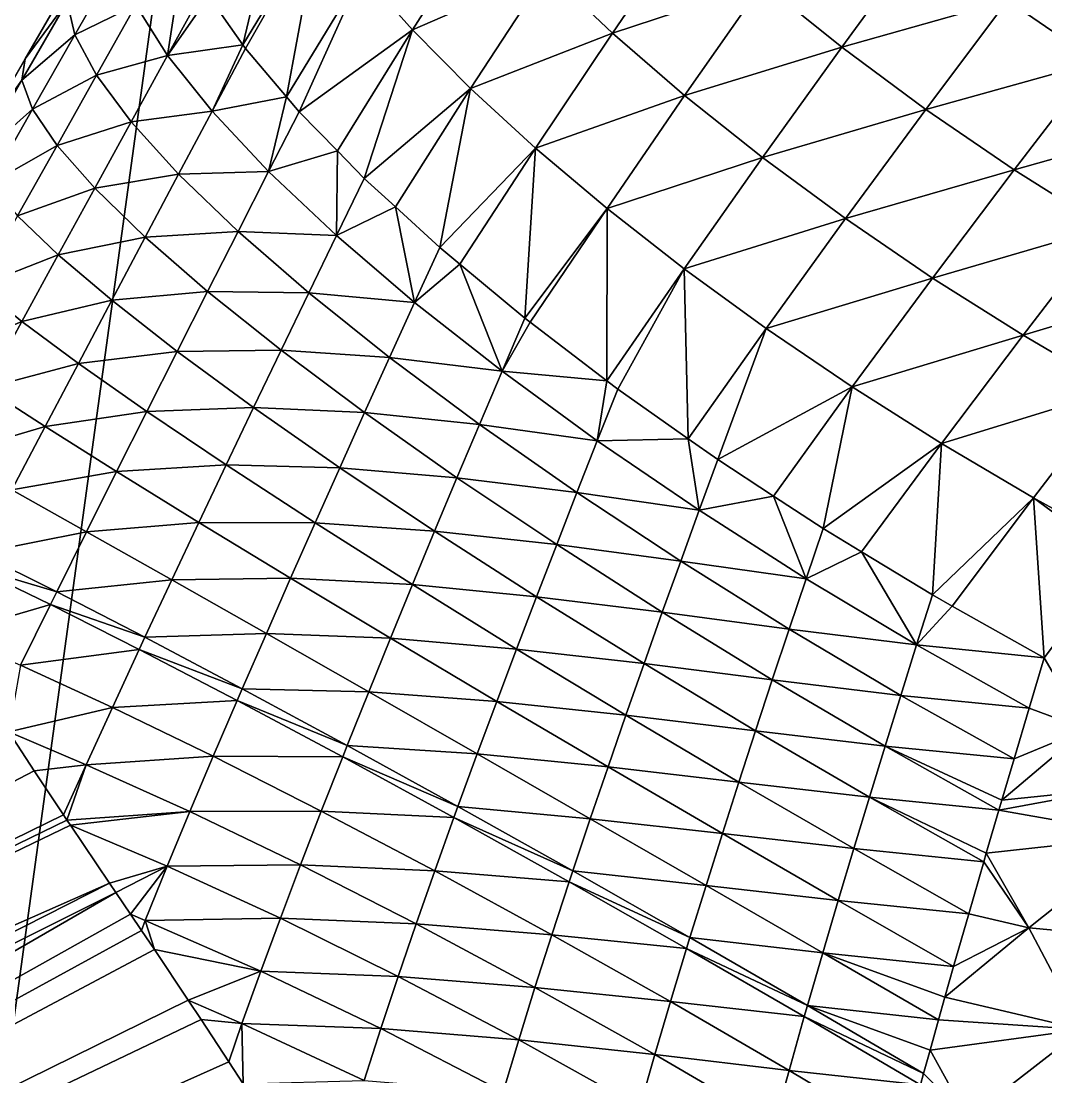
# Model space of a CAD drawing. Header units: metres. Extents: x -44.6 to 35.4, y -44.1 to 26.9.
# Drawn here: x -31.015 to -28.162, y 6.368 to 9.308 of the extents above; entities that cross this region are included whole.
import ezdxf

# ---------------------------------------------------------------- set-up
doc = ezdxf.new("R2010")
doc.units = ezdxf.units.M

msp = doc.modelspace()

# ---------------------------------------------------------------- linework, layer by layer
for points in [[(-32.494915, -4.090965, 91.214554), (-21.645548, 21.083145, 91.214554), (-21.477617, 20.976406, 91.214554)], [(-30.562969, 9.967408, 91.214554), (-21.645548, 21.083145, 91.214554), (-32.494915, -4.090965, 91.214554)], [(-21.477617, 20.976406, 91.214554), (-21.155891, 20.771914, 91.214554), (-32.494915, -4.090965, 91.214554)], [(-32.494915, -4.090965, 91.214554), (-21.155891, 20.771914, 91.214554), (-20.875952, 20.604309, 91.214554)], [(-20.875952, 20.604309, 91.214554), (-20.860102, 20.594818, 91.214554), (-32.494915, -4.090965, 91.214554)], [(-20.860102, 20.594818, 91.214554), (-20.660181, 20.475122, 91.214554), (-32.494915, -4.090965, 91.214554)], [(-32.494915, -4.090965, 91.214554), (-20.660181, 20.475122, 91.214554), (-20.206511, 20.219816, 91.214554)], [(-20.206511, 20.219816, 91.214554), (-20.158503, 20.192801, 91.214554), (-32.494915, -4.090965, 91.214554)], [(-20.158503, 20.192801, 91.214554), (-19.650936, 19.924978, 91.214554), (-32.494915, -4.090965, 91.214554)], [(-32.494915, -4.090965, 91.214554), (-19.650936, 19.924978, 91.214554), (-19.514906, 19.857868, 91.214554)], [(-19.514906, 19.857868, 91.214554), (-19.447666, 19.824694, 91.214554), (-32.494915, -4.090965, 91.214554)], [(-19.447666, 19.824694, 91.214554), (-19.137566, 19.671705, 91.214554), (-32.494915, -4.090965, 91.214554)], [(-32.494915, -4.090965, 91.214554), (-19.137566, 19.671705, 91.214554), (-18.786144, 19.510136, 91.214554)], [(-18.786144, 19.510136, 91.214554), (-18.618469, 19.433048, 91.214554), (-32.494915, -4.090965, 91.214554)], [(-18.618469, 19.433048, 91.214554), (-18.093723, 19.209085, 91.214554), (-32.494915, -4.090965, 91.214554)], [(-32.494915, -4.090965, 91.214554), (-18.093723, 19.209085, 91.214554), (-18.020308, 19.18013, 91.214554)], [(-18.020308, 19.18013, 91.214554), (-17.748207, 19.072813, 91.214554), (-32.494915, -4.090965, 91.214554)], [(-17.748207, 19.072813, 91.214554), (-17.563393, 18.999922, 91.214554), (-32.494915, -4.090965, 91.214554)], [(-32.494915, -4.090965, 91.214554), (-17.563393, 18.999922, 91.214554), (-8.667542, 15.624047, 91.214554)], [(-8.667542, 15.624047, 91.214554), (-8.546576, 15.073651, 91.214554), (-32.494915, -4.090965, 91.214554)], [(-32.494915, -4.090965, 91.214554), (-8.546576, 15.073651, 91.214554), (-8.349462, 14.545717, 91.214554)], [(-32.494915, -4.090965, 91.214554), (-8.349462, 14.545717, 91.214554), (-8.080112, 14.050723, 91.214554)], [(-32.494915, -4.090965, 91.214554), (-8.080112, 14.050723, 91.214554), (-7.743872, 13.598495, 91.214554)], [(-15.196311, 2.685419, 91.214554), (-32.494915, -4.090965, 91.214554), (-7.743872, 13.598495, 91.214554)], [(-32.494915, -4.090965, 91.214554), (-31.111521, 9.017288, 91.214554), (-30.562969, 9.967408, 91.214554)], [(-30.562969, 9.967408, 91.214554), (-31.111521, 9.017288, 91.214554), (-31.004471, 9.202703, 92.599884)], [(-31.004471, 9.202703, 92.599884), (-30.87133, 9.433309, 92.646843), (-30.562969, 9.967408, 91.214554)], [(-30.279005, 9.738191, 94.273926), (-30.493082, 9.376994, 94.132309), (-30.397684, 9.241624, 94.375511)], [(-30.397684, 9.241624, 94.375511), (-30.184507, 9.593945, 94.515816), (-30.279005, 9.738191, 94.273926)], [(-30.066385, 9.441875, 94.74202), (-29.925798, 9.283473, 94.950317), (-29.712965, 9.617108, 95.102341)], [(-29.550819, 9.446734, 95.288765), (-29.712965, 9.617108, 95.102341), (-29.925798, 9.283473, 94.950317)], [(-30.184507, 9.593945, 94.515816), (-30.397684, 9.241624, 94.375511), (-30.390879, 9.231966, 94.39286)], [(-30.184507, 9.593945, 94.515816), (-30.390879, 9.231966, 94.39286), (-30.27647, 9.097151, 94.601135)], [(-30.27647, 9.097151, 94.601135), (-30.066385, 9.441875, 94.74202), (-30.184507, 9.593945, 94.515816)], [(-29.550819, 9.446734, 95.288765), (-29.368576, 9.273883, 95.453018), (-29.15247, 9.59201, 95.615646)], [(-28.949886, 9.412749, 95.75312), (-29.15247, 9.59201, 95.615646), (-29.368576, 9.273883, 95.453018)], [(-28.949886, 9.412749, 95.75312), (-28.730528, 9.235418, 95.864967), (-28.506273, 9.541972, 96.036118)], [(-28.26886, 9.364843, 96.117035), (-28.506273, 9.541972, 96.036118), (-28.730528, 9.235418, 95.864967)], [(-30.563459, 9.502278, 93.875908), (-30.696283, 9.352174, 93.731949), (-30.607834, 9.212181, 94.051201)], [(-30.607834, 9.212181, 94.051201), (-30.506697, 9.396314, 94.097603), (-30.563459, 9.502278, 93.875908)], [(-30.887459, 9.361667, 93.001427), (-30.865498, 9.269215, 93.350845), (-30.748007, 9.475073, 93.397934)], [(-30.696283, 9.352174, 93.731949), (-30.748007, 9.475073, 93.397934), (-30.865498, 9.269215, 93.350845)], [(-28.26886, 9.364843, 96.117035), (-28.018972, 9.194403, 96.169891), (-27.781509, 9.494982, 96.347145)], [(-30.066385, 9.441875, 94.74202), (-30.27647, 9.097151, 94.601135), (-30.241291, 9.055696, 94.665176)], [(-29.925798, 9.283473, 94.950317), (-30.066385, 9.441875, 94.74202), (-30.241291, 9.055696, 94.665176)], [(-29.925798, 9.283473, 94.950317), (-29.764126, 9.120291, 95.13868), (-29.550819, 9.446734, 95.288765)], [(-29.368576, 9.273883, 95.453018), (-29.550819, 9.446734, 95.288765), (-29.764126, 9.120291, 95.13868)], [(-30.887459, 9.361667, 93.001427), (-30.87133, 9.433309, 92.646843), (-31.004471, 9.202703, 92.599884)], [(-29.368576, 9.273883, 95.453018), (-29.168055, 9.100283, 95.59346), (-28.949886, 9.412749, 95.75312)], [(-28.730528, 9.235418, 95.864967), (-28.949886, 9.412749, 95.75312), (-29.168055, 9.100283, 95.59346)], [(-30.493082, 9.376994, 94.132309), (-30.506697, 9.396314, 94.097603), (-30.607834, 9.212181, 94.051201)], [(-31.004471, 9.202703, 92.599884), (-31.013178, 9.143307, 92.959526), (-30.887459, 9.361667, 93.001427)], [(-30.865498, 9.269215, 93.350845), (-30.887459, 9.361667, 93.001427), (-31.013178, 9.143307, 92.959526)], [(-30.865498, 9.269215, 93.350845), (-30.805771, 9.157299, 93.69001), (-30.696283, 9.352174, 93.731949)], [(-30.607834, 9.212181, 94.051201), (-30.696283, 9.352174, 93.731949), (-30.805771, 9.157299, 93.69001)], [(-30.397684, 9.241624, 94.375511), (-30.493082, 9.376994, 94.132309), (-30.607834, 9.212181, 94.051201)], [(-28.730528, 9.235418, 95.864967), (-28.496637, 9.06183, 95.950043), (-28.26886, 9.364843, 96.117035)], [(-28.018972, 9.194403, 96.169891), (-28.26886, 9.364843, 96.117035), (-28.496637, 9.06183, 95.950043)], [(-31.013178, 9.143307, 92.959526), (-30.983377, 9.06263, 93.313858), (-30.865498, 9.269215, 93.350845)], [(-30.805771, 9.157299, 93.69001), (-30.865498, 9.269215, 93.350845), (-30.983377, 9.06263, 93.313858)], [(-30.241291, 9.055696, 94.665176), (-30.13467, 8.946455, 94.809608), (-29.925798, 9.283473, 94.950317)], [(-29.925798, 9.283473, 94.950317), (-30.13467, 8.946455, 94.809608), (-30.060051, 8.870003, 94.910683)], [(-29.764126, 9.120291, 95.13868), (-29.925798, 9.283473, 94.950317), (-30.060051, 8.870003, 94.910683)], [(-29.764126, 9.120291, 95.13868), (-29.582951, 8.953929, 95.305244), (-29.368576, 9.273883, 95.453018)], [(-29.168055, 9.100283, 95.59346), (-29.368576, 9.273883, 95.453018), (-29.582951, 8.953929, 95.305244)], [(-30.607834, 9.212181, 94.051201), (-30.483929, 9.057107, 94.351105), (-30.397684, 9.241624, 94.375511)], [(-30.483929, 9.057107, 94.351105), (-30.390879, 9.231966, 94.39286), (-30.397684, 9.241624, 94.375511)], [(-30.27647, 9.097151, 94.601135), (-30.390879, 9.231966, 94.39286), (-30.483929, 9.057107, 94.351105)], [(-29.168055, 9.100283, 95.59346), (-28.951265, 8.927671, 95.708694), (-28.730528, 9.235418, 95.864967)], [(-28.496637, 9.06183, 95.950043), (-28.730528, 9.235418, 95.864967), (-28.951265, 8.927671, 95.708694)], [(-31.138189, 8.971094, 92.564011), (-31.004471, 9.202703, 92.599884), (-31.111521, 9.017288, 91.214554)], [(-31.013178, 9.143307, 92.959526), (-31.004471, 9.202703, 92.599884), (-31.138189, 8.971094, 92.564011)], [(-30.805771, 9.157299, 93.69001), (-30.709148, 9.027551, 94.013977), (-30.607834, 9.212181, 94.051201)], [(-30.483929, 9.057107, 94.351105), (-30.607834, 9.212181, 94.051201), (-30.709148, 9.027551, 94.013977)], [(-28.496637, 9.06183, 95.950043), (-28.25061, 8.893762, 96.007469), (-28.018972, 9.194403, 96.169891)], [(-27.759226, 9.032437, 96.194138), (-28.018972, 9.194403, 96.169891), (-28.25061, 8.893762, 96.007469)], [(-31.138189, 8.971094, 92.564011), (-31.139353, 8.924143, 92.928169), (-31.013178, 9.143307, 92.959526)], [(-30.983377, 9.06263, 93.313858), (-31.013178, 9.143307, 92.959526), (-31.139353, 8.924143, 92.928169)], [(-30.983377, 9.06263, 93.313858), (-30.915512, 8.961864, 93.657639), (-30.805771, 9.157299, 93.69001)], [(-30.709148, 9.027551, 94.013977), (-30.805771, 9.157299, 93.69001), (-30.915512, 8.961864, 93.657639)], [(-30.060051, 8.870003, 94.910683), (-29.973459, 8.790755, 94.999298), (-29.764126, 9.120291, 95.13868)], [(-29.764126, 9.120291, 95.13868), (-29.973459, 8.790755, 94.999298), (-29.849731, 8.67752, 95.125908)], [(-29.849731, 8.67752, 95.125908), (-29.582951, 8.953929, 95.305244), (-29.764126, 9.120291, 95.13868)], [(-30.483929, 9.057107, 94.351105), (-30.326349, 8.88918, 94.627357), (-30.27647, 9.097151, 94.601135)], [(-30.326349, 8.88918, 94.627357), (-30.241291, 9.055696, 94.665176), (-30.27647, 9.097151, 94.601135)], [(-29.582951, 8.953929, 95.305244), (-29.38405, 8.786018, 95.448387), (-29.168055, 9.100283, 95.59346)], [(-28.951265, 8.927671, 95.708694), (-29.168055, 9.100283, 95.59346), (-29.38405, 8.786018, 95.448387)], [(-31.139353, 8.924143, 92.928169), (-31.10158, 8.855426, 93.286873), (-30.983377, 9.06263, 93.313858)], [(-30.915512, 8.961864, 93.657639), (-30.983377, 9.06263, 93.313858), (-31.10158, 8.855426, 93.286873)], [(-30.709148, 9.027551, 94.013977), (-30.577034, 8.88186, 94.318024), (-30.483929, 9.057107, 94.351105)], [(-30.326349, 8.88918, 94.627357), (-30.483929, 9.057107, 94.351105), (-30.577034, 8.88186, 94.318024)], [(-30.13467, 8.946455, 94.809608), (-30.241291, 9.055696, 94.665176), (-30.326349, 8.88918, 94.627357)], [(-28.951265, 8.927671, 95.708694), (-28.720377, 8.757777, 95.797562), (-28.496637, 9.06183, 95.950043)], [(-28.25061, 8.893762, 96.007469), (-28.496637, 9.06183, 95.950043), (-28.720377, 8.757777, 95.797562)], [(-30.915512, 8.961864, 93.657639), (-30.810581, 8.842498, 93.985802), (-30.709148, 9.027551, 94.013977)], [(-30.577034, 8.88186, 94.318024), (-30.709148, 9.027551, 94.013977), (-30.810581, 8.842498, 93.985802)], [(-28.25061, 8.893762, 96.007469), (-27.994963, 8.732932, 96.036667), (-27.759226, 9.032437, 96.194138)], [(-31.10158, 8.855426, 93.286873), (-31.025436, 8.765972, 93.634743), (-30.915512, 8.961864, 93.657639)], [(-30.810581, 8.842498, 93.985802), (-30.915512, 8.961864, 93.657639), (-31.025436, 8.765972, 93.634743)], [(-30.326349, 8.88918, 94.627357), (-30.137358, 8.710814, 94.875977), (-30.13467, 8.946455, 94.809608)], [(-30.137358, 8.710814, 94.875977), (-30.060051, 8.870003, 94.910683), (-30.13467, 8.946455, 94.809608)], [(-29.849731, 8.67752, 95.125908), (-29.79413, 8.631296, 95.168678), (-29.582951, 8.953929, 95.305244)], [(-29.582951, 8.953929, 95.305244), (-29.79413, 8.631296, 95.168678), (-29.613312, 8.480976, 95.307785)], [(-29.613312, 8.480976, 95.307785), (-29.38405, 8.786018, 95.448387), (-29.582951, 8.953929, 95.305244)], [(-29.38405, 8.786018, 95.448387), (-29.169374, 8.618205, 95.566704), (-28.951265, 8.927671, 95.708694)], [(-28.720377, 8.757777, 95.797562), (-28.951265, 8.927671, 95.708694), (-29.169374, 8.618205, 95.566704)], [(-30.810581, 8.842498, 93.985802), (-30.670135, 8.706295, 94.293488), (-30.577034, 8.88186, 94.318024)], [(-30.411356, 8.722349, 94.597725), (-30.577034, 8.88186, 94.318024), (-30.670135, 8.706295, 94.293488)], [(-30.577034, 8.88186, 94.318024), (-30.411356, 8.722349, 94.597725), (-30.326349, 8.88918, 94.627357)], [(-30.137358, 8.710814, 94.875977), (-30.326349, 8.88918, 94.627357), (-30.411356, 8.722349, 94.597725)], [(-28.720377, 8.757777, 95.797562), (-28.477699, 8.5923, 95.859169), (-28.25061, 8.893762, 96.007469)], [(-27.994963, 8.732932, 96.036667), (-28.25061, 8.893762, 96.007469), (-28.477699, 8.5923, 95.859169)], [(-29.973459, 8.790755, 94.999298), (-30.060051, 8.870003, 94.910683), (-30.137358, 8.710814, 94.875977)], [(-31.025436, 8.765972, 93.634743), (-30.912066, 8.657122, 93.966576), (-30.810581, 8.842498, 93.985802)], [(-30.670135, 8.706295, 94.293488), (-30.810581, 8.842498, 93.985802), (-30.912066, 8.657122, 93.966576)], [(-29.973459, 8.790755, 94.999298), (-30.137358, 8.710814, 94.875977), (-29.919672, 8.524572, 95.093399)], [(-29.919672, 8.524572, 95.093399), (-29.849731, 8.67752, 95.125908), (-29.973459, 8.790755, 94.999298)], [(-30.912066, 8.657122, 93.966576), (-31.025436, 8.765972, 93.634743), (-31.135481, 8.569722, 93.621269)], [(-29.613312, 8.480976, 95.307785), (-29.598082, 8.469351, 95.31636), (-29.38405, 8.786018, 95.448387)], [(-29.38405, 8.786018, 95.448387), (-29.598082, 8.469351, 95.31636), (-29.384613, 8.306412, 95.436592)], [(-29.384613, 8.306412, 95.436592), (-29.169374, 8.618205, 95.566704), (-29.38405, 8.786018, 95.448387)], [(-29.169374, 8.618205, 95.566704), (-28.941029, 8.452136, 95.659035), (-28.720377, 8.757777, 95.797562)], [(-28.477699, 8.5923, 95.859169), (-28.720377, 8.757777, 95.797562), (-28.941029, 8.452136, 95.659035)], [(-28.477699, 8.5923, 95.859169), (-28.225662, 8.432896, 95.892899), (-27.994963, 8.732932, 96.036667)], [(-27.732309, 8.580986, 96.037338), (-27.994963, 8.732932, 96.036667), (-28.225662, 8.432896, 95.892899)], [(-30.912066, 8.657122, 93.966576), (-30.763163, 8.530505, 94.277405), (-30.670135, 8.706295, 94.293488)], [(-30.496252, 8.555268, 94.576149), (-30.670135, 8.706295, 94.293488), (-30.763163, 8.530505, 94.277405)], [(-30.670135, 8.706295, 94.293488), (-30.496252, 8.555268, 94.576149), (-30.411356, 8.722349, 94.597725)], [(-30.214527, 8.551343, 94.848999), (-30.411356, 8.722349, 94.597725), (-30.496252, 8.555268, 94.576149)], [(-30.411356, 8.722349, 94.597725), (-30.214527, 8.551343, 94.848999), (-30.137358, 8.710814, 94.875977)], [(-29.919672, 8.524572, 95.093399), (-30.137358, 8.710814, 94.875977), (-30.214527, 8.551343, 94.848999)], [(-29.79413, 8.631296, 95.168678), (-29.849731, 8.67752, 95.125908), (-29.919672, 8.524572, 95.093399)], [(-31.135481, 8.569722, 93.621269), (-31.013533, 8.471516, 93.956261), (-30.912066, 8.657122, 93.966576)], [(-30.763163, 8.530505, 94.277405), (-30.912066, 8.657122, 93.966576), (-31.013533, 8.471516, 93.956261)], [(-29.79413, 8.631296, 95.168678), (-29.919672, 8.524572, 95.093399), (-29.67642, 8.333131, 95.276497)], [(-29.67642, 8.333131, 95.276497), (-29.613312, 8.480976, 95.307785), (-29.79413, 8.631296, 95.168678)], [(-29.169374, 8.618205, 95.566704), (-29.384613, 8.306412, 95.436592), (-29.354147, 8.283157, 95.453751)], [(-29.169374, 8.618205, 95.566704), (-29.354147, 8.283157, 95.453751), (-29.157715, 8.144582, 95.529976)], [(-29.157715, 8.144582, 95.529976), (-28.941029, 8.452136, 95.659035), (-29.169374, 8.618205, 95.566704)], [(-28.941029, 8.452136, 95.659035), (-28.701252, 8.289438, 95.724472), (-28.477699, 8.5923, 95.859169)], [(-28.225662, 8.432896, 95.892899), (-28.477699, 8.5923, 95.859169), (-28.701252, 8.289438, 95.724472)], [(-31.013533, 8.471516, 93.956261), (-31.135481, 8.569722, 93.621269), (-31.245583, 8.373209, 93.617188)], [(-30.763163, 8.530505, 94.277405), (-30.580961, 8.38802, 94.562561), (-30.496252, 8.555268, 94.576149)], [(-30.291496, 8.391646, 94.829628), (-30.496252, 8.555268, 94.576149), (-30.580961, 8.38802, 94.562561)], [(-30.496252, 8.555268, 94.576149), (-30.291496, 8.391646, 94.829628), (-30.214527, 8.551343, 94.848999)], [(-28.225662, 8.432896, 95.892899), (-27.966787, 8.28116, 95.898422), (-27.732309, 8.580986, 96.037338)], [(-31.013533, 8.471516, 93.956261), (-30.856043, 8.354577, 94.269722), (-30.763163, 8.530505, 94.277405)], [(-30.580961, 8.38802, 94.562561), (-30.763163, 8.530505, 94.277405), (-30.856043, 8.354577, 94.269722)], [(-29.989416, 8.371333, 95.068192), (-30.214527, 8.551343, 94.848999), (-30.291496, 8.391646, 94.829628)], [(-30.214527, 8.551343, 94.848999), (-29.989416, 8.371333, 95.068192), (-29.919672, 8.524572, 95.093399)], [(-29.67642, 8.333131, 95.276497), (-29.919672, 8.524572, 95.093399), (-29.989416, 8.371333, 95.068192)], [(-31.245583, 8.373209, 93.617188), (-31.114914, 8.285769, 93.954811), (-31.013533, 8.471516, 93.956261)], [(-30.856043, 8.354577, 94.269722), (-31.013533, 8.471516, 93.956261), (-31.114914, 8.285769, 93.954811)], [(-29.598082, 8.469351, 95.31636), (-29.613312, 8.480976, 95.307785), (-29.67642, 8.333131, 95.276497)], [(-29.384613, 8.306412, 95.436592), (-29.598082, 8.469351, 95.31636), (-29.67642, 8.333131, 95.276497)], [(-28.941029, 8.452136, 95.659035), (-29.157715, 8.144582, 95.529976), (-29.075909, 8.086869, 95.561722)], [(-28.701252, 8.289438, 95.724472), (-28.941029, 8.452136, 95.659035), (-29.075909, 8.086869, 95.561722)], [(-28.701252, 8.289438, 95.724472), (-28.452394, 8.131707, 95.762375), (-28.225662, 8.432896, 95.892899)], [(-27.966787, 8.28116, 95.898422), (-28.225662, 8.432896, 95.892899), (-28.452394, 8.131707, 95.762375)], [(-30.856043, 8.354577, 94.269722), (-30.665409, 8.220683, 94.556892), (-30.580961, 8.38802, 94.562561)], [(-30.368189, 8.231799, 94.81778), (-30.580961, 8.38802, 94.562561), (-30.665409, 8.220683, 94.556892)], [(-30.580961, 8.38802, 94.562561), (-30.368189, 8.231799, 94.81778), (-30.291496, 8.391646, 94.829628)], [(-30.058895, 8.217848, 95.050163), (-30.291496, 8.391646, 94.829628), (-30.368189, 8.231799, 94.81778)], [(-30.291496, 8.391646, 94.829628), (-30.058895, 8.217848, 95.050163), (-29.989416, 8.371333, 95.068192)], [(-31.114914, 8.285769, 93.954811), (-30.948706, 8.178593, 94.270409), (-30.856043, 8.354577, 94.269722)], [(-30.665409, 8.220683, 94.556892), (-30.856043, 8.354577, 94.269722), (-30.948706, 8.178593, 94.270409)], [(-29.7393, 8.18494, 95.252106), (-29.989416, 8.371333, 95.068192), (-30.058895, 8.217848, 95.050163)], [(-29.989416, 8.371333, 95.068192), (-29.7393, 8.18494, 95.252106), (-29.67642, 8.333131, 95.276497)], [(-29.4111, 8.139242, 95.42263), (-29.67642, 8.333131, 95.276497), (-29.7393, 8.18494, 95.252106)], [(-29.67642, 8.333131, 95.276497), (-29.4111, 8.139242, 95.42263), (-29.384613, 8.306412, 95.436592)], [(-29.4111, 8.139242, 95.42263), (-29.354147, 8.283157, 95.453751), (-29.384613, 8.306412, 95.436592)], [(-30.948706, 8.178593, 94.270409), (-31.114914, 8.285769, 93.954811), (-31.216143, 8.099966, 93.96225)], [(-29.157715, 8.144582, 95.529976), (-29.354147, 8.283157, 95.453751), (-29.4111, 8.139242, 95.42263)], [(-29.075909, 8.086869, 95.561722), (-28.920591, 7.985232, 95.597961), (-28.701252, 8.289438, 95.724472)], [(-28.701252, 8.289438, 95.724472), (-28.920591, 7.985232, 95.597961), (-28.782543, 7.894895, 95.630173)], [(-28.452394, 8.131707, 95.762375), (-28.701252, 8.289438, 95.724472), (-28.782543, 7.894895, 95.630173)], [(-28.452394, 8.131707, 95.762375), (-28.196898, 7.980489, 95.772369), (-27.966787, 8.28116, 95.898422)], [(-27.966787, 8.28116, 95.898422), (-28.196898, 7.980489, 95.772369), (-27.937265, 7.837267, 95.754364)], [(-30.665409, 8.220683, 94.556892), (-30.444525, 8.071869, 94.813408), (-30.368189, 8.231799, 94.81778)], [(-30.128031, 8.064183, 95.039246), (-30.368189, 8.231799, 94.81778), (-30.444525, 8.071869, 94.813408)], [(-30.368189, 8.231799, 94.81778), (-30.128031, 8.064183, 95.039246), (-30.058895, 8.217848, 95.050163)], [(-30.948706, 8.178593, 94.270409), (-30.749519, 8.053333, 94.559113), (-30.665409, 8.220683, 94.556892)], [(-30.444525, 8.071869, 94.813408), (-30.665409, 8.220683, 94.556892), (-30.749519, 8.053333, 94.559113)], [(-29.801882, 8.03644, 95.234505), (-30.058895, 8.217848, 95.050163), (-30.128031, 8.064183, 95.039246)], [(-30.058895, 8.217848, 95.050163), (-29.801882, 8.03644, 95.234505), (-29.7393, 8.18494, 95.252106)], [(-31.216143, 8.099966, 93.96225), (-31.041077, 8.002631, 94.27948), (-30.948706, 8.178593, 94.270409)], [(-30.749519, 8.053333, 94.559113), (-30.948706, 8.178593, 94.270409), (-31.041077, 8.002631, 94.27948)], [(-29.467825, 7.994882, 95.398064), (-29.7393, 8.18494, 95.252106), (-29.801882, 8.03644, 95.234505)], [(-29.7393, 8.18494, 95.252106), (-29.467825, 7.994882, 95.398064), (-29.4111, 8.139242, 95.42263)], [(-29.4111, 8.139242, 95.42263), (-29.127522, 7.945691, 95.529716), (-29.157715, 8.144582, 95.529976)], [(-29.127522, 7.945691, 95.529716), (-29.075909, 8.086869, 95.561722), (-29.157715, 8.144582, 95.529976)], [(-29.127522, 7.945691, 95.529716), (-29.4111, 8.139242, 95.42263), (-29.467825, 7.994882, 95.398064)], [(-28.782543, 7.894895, 95.630173), (-28.675156, 7.829637, 95.640045), (-28.452394, 8.131707, 95.762375)], [(-28.452394, 8.131707, 95.762375), (-28.675156, 7.829637, 95.640045), (-28.478209, 7.709955, 95.658142)], [(-28.478209, 7.709955, 95.658142), (-28.196898, 7.980489, 95.772369), (-28.452394, 8.131707, 95.762375)], [(-28.920591, 7.985232, 95.597961), (-29.075909, 8.086869, 95.561722), (-29.127522, 7.945691, 95.529716)], [(-30.749519, 8.053333, 94.559113), (-30.520426, 7.911921, 94.816467), (-30.444525, 8.071869, 94.813408)], [(-30.196747, 7.910395, 95.03537), (-30.444525, 8.071869, 94.813408), (-30.520426, 7.911921, 94.816467)], [(-30.444525, 8.071869, 94.813408), (-30.196747, 7.910395, 95.03537), (-30.128031, 8.064183, 95.039246)], [(-29.86409, 7.887683, 95.223625), (-30.128031, 8.064183, 95.039246), (-30.196747, 7.910395, 95.03537)], [(-30.128031, 8.064183, 95.039246), (-29.86409, 7.887683, 95.223625), (-29.801882, 8.03644, 95.234505)], [(-31.041077, 8.002631, 94.27948), (-30.833216, 7.886038, 94.569229), (-30.749519, 8.053333, 94.559113)], [(-30.520426, 7.911921, 94.816467), (-30.749519, 8.053333, 94.559113), (-30.833216, 7.886038, 94.569229)], [(-29.524256, 7.850102, 95.379929), (-29.801882, 8.03644, 95.234505), (-29.86409, 7.887683, 95.223625)], [(-29.801882, 8.03644, 95.234505), (-29.524256, 7.850102, 95.379929), (-29.467825, 7.994882, 95.398064)], [(-30.833216, 7.886038, 94.569229), (-31.041077, 8.002631, 94.27948), (-31.133081, 7.826763, 94.296944)], [(-29.178947, 7.803926, 95.503937), (-29.467825, 7.994882, 95.398064), (-29.524256, 7.850102, 95.379929)], [(-29.467825, 7.994882, 95.398064), (-29.178947, 7.803926, 95.503937), (-29.127522, 7.945691, 95.529716)], [(-28.920591, 7.985232, 95.597961), (-29.127522, 7.945691, 95.529716), (-28.829762, 7.755261, 95.596199)], [(-28.829762, 7.755261, 95.596199), (-28.782543, 7.894895, 95.630173), (-28.920591, 7.985232, 95.597961)], [(-28.478209, 7.709955, 95.658142), (-28.423365, 7.679042, 95.655861), (-28.196898, 7.980489, 95.772369)], [(-28.196898, 7.980489, 95.772369), (-28.423365, 7.679042, 95.655861), (-28.167223, 7.534673, 95.645218)], [(-28.167223, 7.534673, 95.645218), (-27.96069, 7.806444, 95.743248), (-28.196898, 7.980489, 95.772369)], [(-27.96069, 7.806444, 95.743248), (-27.937265, 7.837267, 95.754364), (-28.196898, 7.980489, 95.772369)], [(-28.829762, 7.755261, 95.596199), (-29.127522, 7.945691, 95.529716), (-29.178947, 7.803926, 95.503937)], [(-30.833216, 7.886038, 94.569229), (-30.59581, 7.752011, 94.826965), (-30.520426, 7.911921, 94.816467)], [(-30.264956, 7.756534, 95.038513), (-30.520426, 7.911921, 94.816467), (-30.59581, 7.752011, 94.826965)], [(-30.520426, 7.911921, 94.816467), (-30.264956, 7.756534, 95.038513), (-30.196747, 7.910395, 95.03537)], [(-29.925838, 7.738713, 95.219406), (-30.196747, 7.910395, 95.03537), (-30.264956, 7.756534, 95.038513)], [(-30.196747, 7.910395, 95.03537), (-29.925838, 7.738713, 95.219406), (-29.86409, 7.887683, 95.223625)], [(-31.133081, 7.826763, 94.296944), (-30.916414, 7.71886, 94.58725), (-30.833216, 7.886038, 94.569229)], [(-30.59581, 7.752011, 94.826965), (-30.833216, 7.886038, 94.569229), (-30.916414, 7.71886, 94.58725)], [(-29.580315, 7.704943, 95.368172), (-29.86409, 7.887683, 95.223625), (-29.925838, 7.738713, 95.219406)], [(-29.86409, 7.887683, 95.223625), (-29.580315, 7.704943, 95.368172), (-29.524256, 7.850102, 95.379929)], [(-28.675156, 7.829637, 95.640045), (-28.782543, 7.894895, 95.630173), (-28.829762, 7.755261, 95.596199)], [(-29.230118, 7.661587, 95.484291), (-29.524256, 7.850102, 95.379929), (-29.580315, 7.704943, 95.368172)], [(-29.524256, 7.850102, 95.379929), (-29.230118, 7.661587, 95.484291), (-29.178947, 7.803926, 95.503937)], [(-30.916414, 7.71886, 94.58725), (-31.133081, 7.826763, 94.296944), (-31.152576, 7.789413, 94.301743)], [(-28.675156, 7.829637, 95.640045), (-28.829762, 7.755261, 95.596199), (-28.5221, 7.570687, 95.621132)], [(-28.5221, 7.570687, 95.621132), (-28.478209, 7.709955, 95.658142), (-28.675156, 7.829637, 95.640045)], [(-28.876873, 7.614856, 95.568184), (-29.178947, 7.803926, 95.503937), (-29.230118, 7.661587, 95.484291)], [(-29.178947, 7.803926, 95.503937), (-28.876873, 7.614856, 95.568184), (-28.829762, 7.755261, 95.596199)], [(-27.96069, 7.806444, 95.743248), (-28.167223, 7.534673, 95.645218), (-28.050663, 7.336207, 95.59388)], [(-30.934021, 7.683358, 94.59211), (-31.152576, 7.789413, 94.301743), (-31.215405, 7.600348, 94.368202)], [(-31.152576, 7.789413, 94.301743), (-30.934021, 7.683358, 94.59211), (-30.916414, 7.71886, 94.58725)], [(-30.916414, 7.71886, 94.58725), (-30.670589, 7.592189, 94.844917), (-30.59581, 7.752011, 94.826965)], [(-30.332573, 7.602645, 95.048668), (-30.59581, 7.752011, 94.826965), (-30.670589, 7.592189, 94.844917)], [(-30.59581, 7.752011, 94.826965), (-30.332573, 7.602645, 95.048668), (-30.264956, 7.756534, 95.038513)], [(-29.987047, 7.589569, 95.221825), (-30.264956, 7.756534, 95.038513), (-30.332573, 7.602645, 95.048668)], [(-30.264956, 7.756534, 95.038513), (-29.987047, 7.589569, 95.221825), (-29.925838, 7.738713, 95.219406)], [(-29.635918, 7.559434, 95.362732), (-29.925838, 7.738713, 95.219406), (-29.987047, 7.589569, 95.221825)], [(-29.925838, 7.738713, 95.219406), (-29.635918, 7.559434, 95.362732), (-29.580315, 7.704943, 95.368172)], [(-28.5221, 7.570687, 95.621132), (-28.829762, 7.755261, 95.596199), (-28.876873, 7.614856, 95.568184)], [(-30.670589, 7.592189, 94.844917), (-30.916414, 7.71886, 94.58725), (-30.934021, 7.683358, 94.59211)], [(-29.280956, 7.5187, 95.470711), (-29.580315, 7.704943, 95.368172), (-29.635918, 7.559434, 95.362732)], [(-29.580315, 7.704943, 95.368172), (-29.280956, 7.5187, 95.470711), (-29.230118, 7.661587, 95.484291)], [(-28.423365, 7.679042, 95.655861), (-28.478209, 7.709955, 95.658142), (-28.5221, 7.570687, 95.621132)], [(-31.215405, 7.600348, 94.368202), (-31.017382, 7.514615, 94.620148), (-30.934021, 7.683358, 94.59211)], [(-30.686392, 7.558246, 94.849693), (-30.934021, 7.683358, 94.59211), (-31.017382, 7.514615, 94.620148)], [(-30.934021, 7.683358, 94.59211), (-30.686392, 7.558246, 94.849693), (-30.670589, 7.592189, 94.844917)], [(-28.167223, 7.534673, 95.645218), (-28.423365, 7.679042, 95.655861), (-28.5221, 7.570687, 95.621132)], [(-28.923811, 7.47368, 95.546043), (-29.230118, 7.661587, 95.484291), (-29.280956, 7.5187, 95.470711)], [(-29.230118, 7.661587, 95.484291), (-28.923811, 7.47368, 95.546043), (-28.876873, 7.614856, 95.568184)], [(-28.566004, 7.430425, 95.589867), (-28.876873, 7.614856, 95.568184), (-28.923811, 7.47368, 95.546043)], [(-28.876873, 7.614856, 95.568184), (-28.566004, 7.430425, 95.589867), (-28.5221, 7.570687, 95.621132)], [(-30.399509, 7.448763, 95.065849), (-30.670589, 7.592189, 94.844917), (-30.686392, 7.558246, 94.849693)], [(-30.670589, 7.592189, 94.844917), (-30.399509, 7.448763, 95.065849), (-30.332573, 7.602645, 95.048668)], [(-30.047625, 7.440277, 95.230865), (-30.332573, 7.602645, 95.048668), (-30.399509, 7.448763, 95.065849)], [(-30.332573, 7.602645, 95.048668), (-30.047625, 7.440277, 95.230865), (-29.987047, 7.589569, 95.221825)], [(-29.690981, 7.413598, 95.363571), (-29.987047, 7.589569, 95.221825), (-30.047625, 7.440277, 95.230865)], [(-29.987047, 7.589569, 95.221825), (-29.690981, 7.413598, 95.363571), (-29.635918, 7.559434, 95.362732)], [(-31.017382, 7.514615, 94.620148), (-30.761099, 7.396883, 94.877083), (-30.686392, 7.558246, 94.849693)], [(-30.413633, 7.416069, 95.070412), (-30.686392, 7.558246, 94.849693), (-30.761099, 7.396883, 94.877083)], [(-30.686392, 7.558246, 94.849693), (-30.413633, 7.416069, 95.070412), (-30.399509, 7.448763, 95.065849)], [(-29.331387, 7.37528, 95.46315), (-29.635918, 7.559434, 95.362732), (-29.690981, 7.413598, 95.363571)], [(-29.635918, 7.559434, 95.362732), (-29.331387, 7.37528, 95.46315), (-29.280956, 7.5187, 95.470711)], [(-28.208958, 7.394624, 95.604156), (-28.5221, 7.570687, 95.621132), (-28.566004, 7.430425, 95.589867)], [(-28.5221, 7.570687, 95.621132), (-28.208958, 7.394624, 95.604156), (-28.167223, 7.534673, 95.645218)], [(-28.050663, 7.336207, 95.59388), (-28.167223, 7.534673, 95.645218), (-28.208958, 7.394624, 95.604156)], [(-30.761099, 7.396883, 94.877083), (-31.017382, 7.514615, 94.620148), (-31.049334, 7.328387, 94.706444)], [(-28.970503, 7.331743, 95.529709), (-29.280956, 7.5187, 95.470711), (-29.331387, 7.37528, 95.46315)], [(-29.280956, 7.5187, 95.470711), (-28.970503, 7.331743, 95.529709), (-28.923811, 7.47368, 95.546043)], [(-28.609861, 7.289155, 95.56427), (-28.923811, 7.47368, 95.546043), (-28.970503, 7.331743, 95.529709)], [(-28.923811, 7.47368, 95.546043), (-28.609861, 7.289155, 95.56427), (-28.566004, 7.430425, 95.589867)], [(-30.107477, 7.290857, 95.246544), (-30.399509, 7.448763, 95.065849), (-30.413633, 7.416069, 95.070412)], [(-30.399509, 7.448763, 95.065849), (-30.107477, 7.290857, 95.246544), (-30.047625, 7.440277, 95.230865)], [(-29.745417, 7.267447, 95.370705), (-30.047625, 7.440277, 95.230865), (-30.107477, 7.290857, 95.246544)], [(-30.047625, 7.440277, 95.230865), (-29.745417, 7.267447, 95.370705), (-29.690981, 7.413598, 95.363571)], [(-30.761099, 7.396883, 94.877083), (-30.480309, 7.260585, 95.096489), (-30.413633, 7.416069, 95.070412)], [(-30.12009, 7.259092, 95.250732), (-30.413633, 7.416069, 95.070412), (-30.480309, 7.260585, 95.096489)], [(-30.413633, 7.416069, 95.070412), (-30.12009, 7.259092, 95.250732), (-30.107477, 7.290857, 95.246544)], [(-29.381323, 7.231334, 95.461578), (-29.690981, 7.413598, 95.363571), (-29.745417, 7.267447, 95.370705)], [(-29.690981, 7.413598, 95.363571), (-29.381323, 7.231334, 95.461578), (-29.331387, 7.37528, 95.46315)], [(-28.250872, 7.253321, 95.568672), (-28.566004, 7.430425, 95.589867), (-28.609861, 7.289155, 95.56427)], [(-28.566004, 7.430425, 95.589867), (-28.250872, 7.253321, 95.568672), (-28.208958, 7.394624, 95.604156)], [(-31.049334, 7.328387, 94.706444), (-30.834209, 7.237364, 94.911842), (-30.761099, 7.396883, 94.877083)], [(-30.480309, 7.260585, 95.096489), (-30.761099, 7.396883, 94.877083), (-30.834209, 7.237364, 94.911842)], [(-28.050663, 7.336207, 95.59388), (-28.208958, 7.394624, 95.604156), (-28.250872, 7.253321, 95.568672)], [(-29.016874, 7.189049, 95.51915), (-29.331387, 7.37528, 95.46315), (-29.381323, 7.231334, 95.461578)], [(-29.331387, 7.37528, 95.46315), (-29.016874, 7.189049, 95.51915), (-28.970503, 7.331743, 95.529709)], [(-35.968491, 4.611816, 104.303886), (-30.979023, 7.219929, 94.826096), (-31.049334, 7.328387, 94.706444)], [(-30.834209, 7.237364, 94.911842), (-31.049334, 7.328387, 94.706444), (-30.979023, 7.219929, 94.826096)], [(-28.653603, 7.146874, 95.544281), (-28.970503, 7.331743, 95.529709), (-29.016874, 7.189049, 95.51915)], [(-28.970503, 7.331743, 95.529709), (-28.653603, 7.146874, 95.544281), (-28.609861, 7.289155, 95.56427)], [(-27.960543, 7.172006, 95.554214), (-28.050663, 7.336207, 95.59388), (-28.28466, 7.138705, 95.544586)], [(-28.250872, 7.253321, 95.568672), (-28.28466, 7.138705, 95.544586), (-28.050663, 7.336207, 95.59388)], [(-29.799128, 7.120979, 95.384125), (-30.107477, 7.290857, 95.246544), (-30.12009, 7.259092, 95.250732)], [(-30.107477, 7.290857, 95.246544), (-29.799128, 7.120979, 95.384125), (-29.745417, 7.267447, 95.370705)], [(-29.430677, 7.086855, 95.465996), (-29.745417, 7.267447, 95.370705), (-29.799128, 7.120979, 95.384125)], [(-29.745417, 7.267447, 95.370705), (-29.430677, 7.086855, 95.465996), (-29.381323, 7.231334, 95.461578)], [(-28.292906, 7.110739, 95.538712), (-28.609861, 7.289155, 95.56427), (-28.653603, 7.146874, 95.544281)], [(-28.609861, 7.289155, 95.56427), (-28.28466, 7.138705, 95.544586), (-28.250872, 7.253321, 95.568672)], [(-28.609861, 7.289155, 95.56427), (-28.292906, 7.110739, 95.538712), (-28.28466, 7.138705, 95.544586)], [(-30.979023, 7.219929, 94.826096), (-30.897284, 7.097222, 94.948456), (-30.834209, 7.237364, 94.911842)], [(-30.834209, 7.237364, 94.911842), (-30.897284, 7.097222, 94.948456), (-30.887955, 7.083217, 94.962418)], [(-30.887955, 7.083217, 94.962418), (-30.545376, 7.106761, 95.129509), (-30.834209, 7.237364, 94.911842)], [(-30.834209, 7.237364, 94.911842), (-30.545376, 7.106761, 95.129509), (-30.480309, 7.260585, 95.096489)], [(-30.179552, 7.107925, 95.274811), (-30.480309, 7.260585, 95.096489), (-30.545376, 7.106761, 95.129509)], [(-30.480309, 7.260585, 95.096489), (-30.179552, 7.107925, 95.274811), (-30.12009, 7.259092, 95.250732)], [(-29.810438, 7.089815, 95.387794), (-30.12009, 7.259092, 95.250732), (-30.179552, 7.107925, 95.274811)], [(-30.12009, 7.259092, 95.250732), (-29.810438, 7.089815, 95.387794), (-29.799128, 7.120979, 95.384125)], [(-30.897284, 7.097222, 94.948456), (-30.979023, 7.219929, 94.826096), (-35.968491, 4.611816, 104.303886)], [(-29.062843, 7.045586, 95.514328), (-29.381323, 7.231334, 95.461578), (-29.430677, 7.086855, 95.465996)], [(-29.381323, 7.231334, 95.461578), (-29.062843, 7.045586, 95.514328), (-29.016874, 7.189049, 95.51915)], [(-28.697157, 7.003571, 95.529869), (-29.016874, 7.189049, 95.51915), (-29.062843, 7.045586, 95.514328)], [(-29.016874, 7.189049, 95.51915), (-28.697157, 7.003571, 95.529869), (-28.653603, 7.146874, 95.544281)], [(-28.335001, 6.966862, 95.514214), (-28.653603, 7.146874, 95.544281), (-28.697157, 7.003571, 95.529869)], [(-28.653603, 7.146874, 95.544281), (-28.327932, 6.991021, 95.518326), (-28.292906, 7.110739, 95.538712)], [(-28.653603, 7.146874, 95.544281), (-28.335001, 6.966862, 95.514214), (-28.327932, 6.991021, 95.518326)], [(-28.292906, 7.110739, 95.538712), (-27.887724, 7.039329, 95.522163), (-27.960543, 7.172006, 95.554214)], [(-28.28466, 7.138705, 95.544586), (-28.292906, 7.110739, 95.538712), (-27.960543, 7.172006, 95.554214)], [(-29.479359, 6.941824, 95.476418), (-29.799128, 7.120979, 95.384125), (-29.810438, 7.089815, 95.387794)], [(-29.799128, 7.120979, 95.384125), (-29.479359, 6.941824, 95.476418), (-29.430677, 7.086855, 95.465996)], [(-35.968491, 4.611816, 104.303886), (-30.887955, 7.083217, 94.962418), (-30.897284, 7.097222, 94.948456)], [(-30.545376, 7.106761, 95.129509), (-30.887955, 7.083217, 94.962418), (-30.878212, 7.068789, 94.975349)], [(-30.878212, 7.068789, 94.975349), (-30.608767, 6.954548, 95.169373), (-30.545376, 7.106761, 95.129509)], [(-30.237427, 6.958192, 95.305458), (-30.545376, 7.106761, 95.129509), (-30.608767, 6.954548, 95.169373)], [(-30.545376, 7.106761, 95.129509), (-30.237427, 6.958192, 95.305458), (-30.179552, 7.107925, 95.274811)], [(-29.863691, 6.941373, 95.409172), (-30.179552, 7.107925, 95.274811), (-30.237427, 6.958192, 95.305458)], [(-30.179552, 7.107925, 95.274811), (-29.863691, 6.941373, 95.409172), (-29.810438, 7.089815, 95.387794)], [(-29.489605, 6.910933, 95.479408), (-29.810438, 7.089815, 95.387794), (-29.863691, 6.941373, 95.409172)], [(-29.810438, 7.089815, 95.387794), (-29.489605, 6.910933, 95.479408), (-29.479359, 6.941824, 95.476418)], [(-29.10833, 6.901329, 95.515259), (-29.430677, 7.086855, 95.465996), (-29.479359, 6.941824, 95.476418)], [(-29.430677, 7.086855, 95.465996), (-29.10833, 6.901329, 95.515259), (-29.062843, 7.045586, 95.514328)], [(-27.887724, 7.039329, 95.522163), (-28.292906, 7.110739, 95.538712), (-28.327932, 6.991021, 95.518326)], [(-30.878212, 7.068789, 94.975349), (-30.887955, 7.083217, 94.962418), (-35.968491, 4.611816, 104.303886)], [(-35.968491, 4.611816, 104.303886), (-30.76902, 6.907085, 95.120201), (-30.878212, 7.068789, 94.975349)], [(-30.608767, 6.954548, 95.169373), (-30.878212, 7.068789, 94.975349), (-30.76902, 6.907085, 95.120201)], [(-28.740454, 6.859216, 95.521011), (-29.062843, 7.045586, 95.514328), (-29.10833, 6.901329, 95.515259)], [(-29.062843, 7.045586, 95.514328), (-28.740454, 6.859216, 95.521011), (-28.697157, 7.003571, 95.529869)], [(-28.327932, 6.991021, 95.518326), (-28.209864, 6.783301, 95.474991), (-27.887724, 7.039329, 95.522163)], [(-27.735962, 6.739335, 95.456444), (-27.887724, 7.039329, 95.522163), (-28.209864, 6.783301, 95.474991)], [(-28.377094, 6.821663, 95.495155), (-28.697157, 7.003571, 95.529869), (-28.740454, 6.859216, 95.521011)], [(-28.697157, 7.003571, 95.529869), (-28.377094, 6.821663, 95.495155), (-28.335001, 6.966862, 95.514214)], [(-28.209864, 6.783301, 95.474991), (-28.327932, 6.991021, 95.518326), (-28.335001, 6.966862, 95.514214)], [(-30.608767, 6.954548, 95.169373), (-30.76902, 6.907085, 95.120201), (-30.751518, 6.881201, 95.140724)], [(-30.608767, 6.954548, 95.169373), (-30.751518, 6.881201, 95.140724), (-30.710911, 6.821146, 95.188347)], [(-30.710911, 6.821146, 95.188347), (-30.670393, 6.803905, 95.216019), (-30.608767, 6.954548, 95.169373)], [(-30.293642, 6.809823, 95.342567), (-30.608767, 6.954548, 95.169373), (-30.670393, 6.803905, 95.216019)], [(-30.608767, 6.954548, 95.169373), (-30.293642, 6.809823, 95.342567), (-30.237427, 6.958192, 95.305458)], [(-29.915421, 6.794096, 95.436783), (-30.237427, 6.958192, 95.305458), (-30.293642, 6.809823, 95.342567)], [(-30.237427, 6.958192, 95.305458), (-29.915421, 6.794096, 95.436783), (-29.863691, 6.941373, 95.409172)], [(-29.537836, 6.763621, 95.497391), (-29.863691, 6.941373, 95.409172), (-29.915421, 6.794096, 95.436783)], [(-29.863691, 6.941373, 95.409172), (-29.537836, 6.763621, 95.497391), (-29.489605, 6.910933, 95.479408)], [(-29.153244, 6.756238, 95.521957), (-29.479359, 6.941824, 95.476418), (-29.489605, 6.910933, 95.479408)], [(-29.479359, 6.941824, 95.476418), (-29.153244, 6.756238, 95.521957), (-29.10833, 6.901329, 95.515259)], [(-28.209864, 6.783301, 95.474991), (-28.335001, 6.966862, 95.514214), (-28.377094, 6.821663, 95.495155)], [(-29.162703, 6.725296, 95.524124), (-29.489605, 6.910933, 95.479408), (-29.537836, 6.763621, 95.497391)], [(-29.489605, 6.910933, 95.479408), (-29.162703, 6.725296, 95.524124), (-29.153244, 6.756238, 95.521957)], [(-30.76902, 6.907085, 95.120201), (-35.968491, 4.611816, 104.303886), (-35.683216, 4.412888, 104.389099)], [(-30.751518, 6.881201, 95.140724), (-30.76902, 6.907085, 95.120201), (-35.683216, 4.412888, 104.389099)], [(-35.683216, 4.412888, 104.389099), (-35.416283, 4.18393, 104.456474), (-30.751518, 6.881201, 95.140724)], [(-30.710911, 6.821146, 95.188347), (-30.751518, 6.881201, 95.140724), (-35.416283, 4.18393, 104.456474)], [(-28.783415, 6.713768, 95.517723), (-29.10833, 6.901329, 95.515259), (-29.153244, 6.756238, 95.521957)], [(-29.10833, 6.901329, 95.515259), (-28.783415, 6.713768, 95.517723), (-28.740454, 6.859216, 95.521011)], [(-28.419121, 6.675098, 95.481529), (-28.740454, 6.859216, 95.521011), (-28.783415, 6.713768, 95.517723)], [(-28.740454, 6.859216, 95.521011), (-28.419121, 6.675098, 95.481529), (-28.377094, 6.821663, 95.495155)], [(-30.680361, 6.775966, 95.224174), (-30.710911, 6.821146, 95.188347), (-35.416283, 4.18393, 104.456474)], [(-30.680361, 6.775966, 95.224174), (-30.670393, 6.803905, 95.216019), (-30.710911, 6.821146, 95.188347)], [(-28.209864, 6.783301, 95.474991), (-28.377094, 6.821663, 95.495155), (-28.419121, 6.675098, 95.481529)], [(-30.670393, 6.803905, 95.216019), (-30.680361, 6.775966, 95.224174), (-30.644035, 6.722244, 95.266777)], [(-30.670393, 6.803905, 95.216019), (-30.348101, 6.662755, 95.386078), (-30.293642, 6.809823, 95.342567)], [(-30.644035, 6.722244, 95.266777), (-30.348101, 6.662755, 95.386078), (-30.670393, 6.803905, 95.216019)], [(-29.965548, 6.647895, 95.470543), (-30.293642, 6.809823, 95.342567), (-30.348101, 6.662755, 95.386078)], [(-30.293642, 6.809823, 95.342567), (-29.965548, 6.647895, 95.470543), (-29.915421, 6.794096, 95.436783)], [(-29.58465, 6.617169, 95.521339), (-29.915421, 6.794096, 95.436783), (-29.965548, 6.647895, 95.470543)], [(-29.915421, 6.794096, 95.436783), (-29.58465, 6.617169, 95.521339), (-29.537836, 6.763621, 95.497391)], [(-35.416283, 4.18393, 104.456474), (-30.644035, 6.722244, 95.266777), (-30.680361, 6.775966, 95.224174)], [(-29.207258, 6.577544, 95.53804), (-29.537836, 6.763621, 95.497391), (-29.58465, 6.617169, 95.521339)], [(-29.537836, 6.763621, 95.497391), (-29.207258, 6.577544, 95.53804), (-29.162703, 6.725296, 95.524124)], [(-28.059723, 6.499653, 95.421318), (-28.209864, 6.783301, 95.474991), (-28.443165, 6.590161, 95.476822)], [(-28.419121, 6.675098, 95.481529), (-28.443165, 6.590161, 95.476822), (-28.209864, 6.783301, 95.474991)], [(-28.209864, 6.783301, 95.474991), (-28.059723, 6.499653, 95.421318), (-27.735962, 6.739335, 95.456444)], [(-28.82596, 6.567165, 95.520012), (-29.153244, 6.756238, 95.521957), (-29.162703, 6.725296, 95.524124)], [(-29.153244, 6.756238, 95.521957), (-28.82596, 6.567165, 95.520012), (-28.783415, 6.713768, 95.517723)], [(-30.550127, 6.581766, 95.365044), (-30.644035, 6.722244, 95.266777), (-35.416283, 4.18393, 104.456474)], [(-30.348101, 6.662755, 95.386078), (-30.644035, 6.722244, 95.266777), (-30.550127, 6.581766, 95.365044)], [(-28.834938, 6.535859, 95.521217), (-29.162703, 6.725296, 95.524124), (-29.207258, 6.577544, 95.53804)], [(-29.162703, 6.725296, 95.524124), (-28.834938, 6.535859, 95.521217), (-28.82596, 6.567165, 95.520012)], [(-28.461014, 6.527106, 95.473335), (-28.783415, 6.713768, 95.517723), (-28.82596, 6.567165, 95.520012)], [(-28.783415, 6.713768, 95.517723), (-28.443165, 6.590161, 95.476822), (-28.419121, 6.675098, 95.481529)], [(-28.783415, 6.713768, 95.517723), (-28.461014, 6.527106, 95.473335), (-28.443165, 6.590161, 95.476822)], [(-30.550127, 6.581766, 95.365044), (-30.4007, 6.516907, 95.435974), (-30.348101, 6.662755, 95.386078)], [(-30.013971, 6.502685, 95.510391), (-30.348101, 6.662755, 95.386078), (-30.4007, 6.516907, 95.435974)], [(-30.348101, 6.662755, 95.386078), (-30.013971, 6.502685, 95.510391), (-29.965548, 6.647895, 95.470543)], [(-29.629963, 6.471469, 95.551178), (-29.965548, 6.647895, 95.470543), (-30.013971, 6.502685, 95.510391)], [(-29.965548, 6.647895, 95.470543), (-29.629963, 6.471469, 95.551178), (-29.58465, 6.617169, 95.521339)], [(-29.250546, 6.430319, 95.557732), (-29.58465, 6.617169, 95.521339), (-29.629963, 6.471469, 95.551178)], [(-29.58465, 6.617169, 95.521339), (-29.250546, 6.430319, 95.557732), (-29.207258, 6.577544, 95.53804)], [(-28.443165, 6.590161, 95.476822), (-28.461014, 6.527106, 95.473335), (-28.059723, 6.499653, 95.421318)], [(-35.416283, 4.18393, 104.456474), (-30.514282, 6.528146, 95.40255), (-30.550127, 6.581766, 95.365044)], [(-30.4007, 6.516907, 95.435974), (-30.550127, 6.581766, 95.365044), (-30.514282, 6.528146, 95.40255)], [(-28.877302, 6.386153, 95.530464), (-29.207258, 6.577544, 95.53804), (-29.250546, 6.430319, 95.557732)], [(-29.207258, 6.577544, 95.53804), (-28.877302, 6.386153, 95.530464), (-28.834938, 6.535859, 95.521217)], [(-28.502703, 6.377608, 95.470612), (-28.82596, 6.567165, 95.520012), (-28.834938, 6.535859, 95.521217)], [(-28.82596, 6.567165, 95.520012), (-28.484528, 6.442781, 95.471802), (-28.461014, 6.527106, 95.473335)], [(-28.82596, 6.567165, 95.520012), (-28.502703, 6.377608, 95.470612), (-28.484528, 6.442781, 95.471802)], [(-30.437067, 6.40994, 95.475288), (-30.514282, 6.528146, 95.40255), (-35.416283, 4.18393, 104.456474)], [(-30.514282, 6.528146, 95.40255), (-30.437067, 6.40994, 95.475288), (-30.4007, 6.516907, 95.435974)], [(-28.511526, 6.345639, 95.470749), (-28.834938, 6.535859, 95.521217), (-28.877302, 6.386153, 95.530464)], [(-28.834938, 6.535859, 95.521217), (-28.511526, 6.345639, 95.470749), (-28.502703, 6.377608, 95.470612)], [(-28.059723, 6.499653, 95.421318), (-28.461014, 6.527106, 95.473335), (-28.484528, 6.442781, 95.471802)], [(-30.4007, 6.516907, 95.435974), (-30.437067, 6.40994, 95.475288), (-30.397177, 6.348875, 95.512871)], [(-30.4007, 6.516907, 95.435974), (-30.060585, 6.358354, 95.556305), (-30.013971, 6.502685, 95.510391)], [(-30.060585, 6.358354, 95.556305), (-30.4007, 6.516907, 95.435974), (-30.397177, 6.348875, 95.512871)], [(-29.673677, 6.32641, 95.586845), (-30.013971, 6.502685, 95.510391), (-30.060585, 6.358354, 95.556305)], [(-30.013971, 6.502685, 95.510391), (-29.673677, 6.32641, 95.586845), (-29.629963, 6.471469, 95.551178)], [(-28.484528, 6.442781, 95.471802), (-28.379221, 6.252522, 95.44001), (-28.059723, 6.499653, 95.421318)], [(-28.059723, 6.499653, 95.421318), (-28.379221, 6.252522, 95.44001), (-28.269293, 6.040805, 95.408607)], [(-28.269293, 6.040805, 95.408607), (-27.948727, 6.273746, 95.38295), (-28.059723, 6.499653, 95.421318)], [(-29.292488, 6.283491, 95.583115), (-29.629963, 6.471469, 95.551178), (-29.673677, 6.32641, 95.586845)], [(-29.629963, 6.471469, 95.551178), (-29.292488, 6.283491, 95.583115), (-29.250546, 6.430319, 95.557732)], [(-28.379221, 6.252522, 95.44001), (-28.484528, 6.442781, 95.471802), (-28.502703, 6.377608, 95.470612)], [(-30.397177, 6.348875, 95.512871), (-30.437067, 6.40994, 95.475288), (-35.416283, 4.18393, 104.456474)], [(-28.9186, 6.236616, 95.545364), (-29.250546, 6.430319, 95.557732), (-29.292488, 6.283491, 95.583115)], [(-29.250546, 6.430319, 95.557732), (-28.9186, 6.236616, 95.545364), (-28.877302, 6.386153, 95.530464)], [(-28.553305, 6.192542, 95.474792), (-28.877302, 6.386153, 95.530464), (-28.9186, 6.236616, 95.545364)], [(-28.877302, 6.386153, 95.530464), (-28.553305, 6.192542, 95.474792), (-28.511526, 6.345639, 95.470749)], [(-28.379221, 6.252522, 95.44001), (-28.502703, 6.377608, 95.470612), (-28.511526, 6.345639, 95.470749)]]:
    msp.add_3dface(points)

doc.saveas('drawing.dxf')
